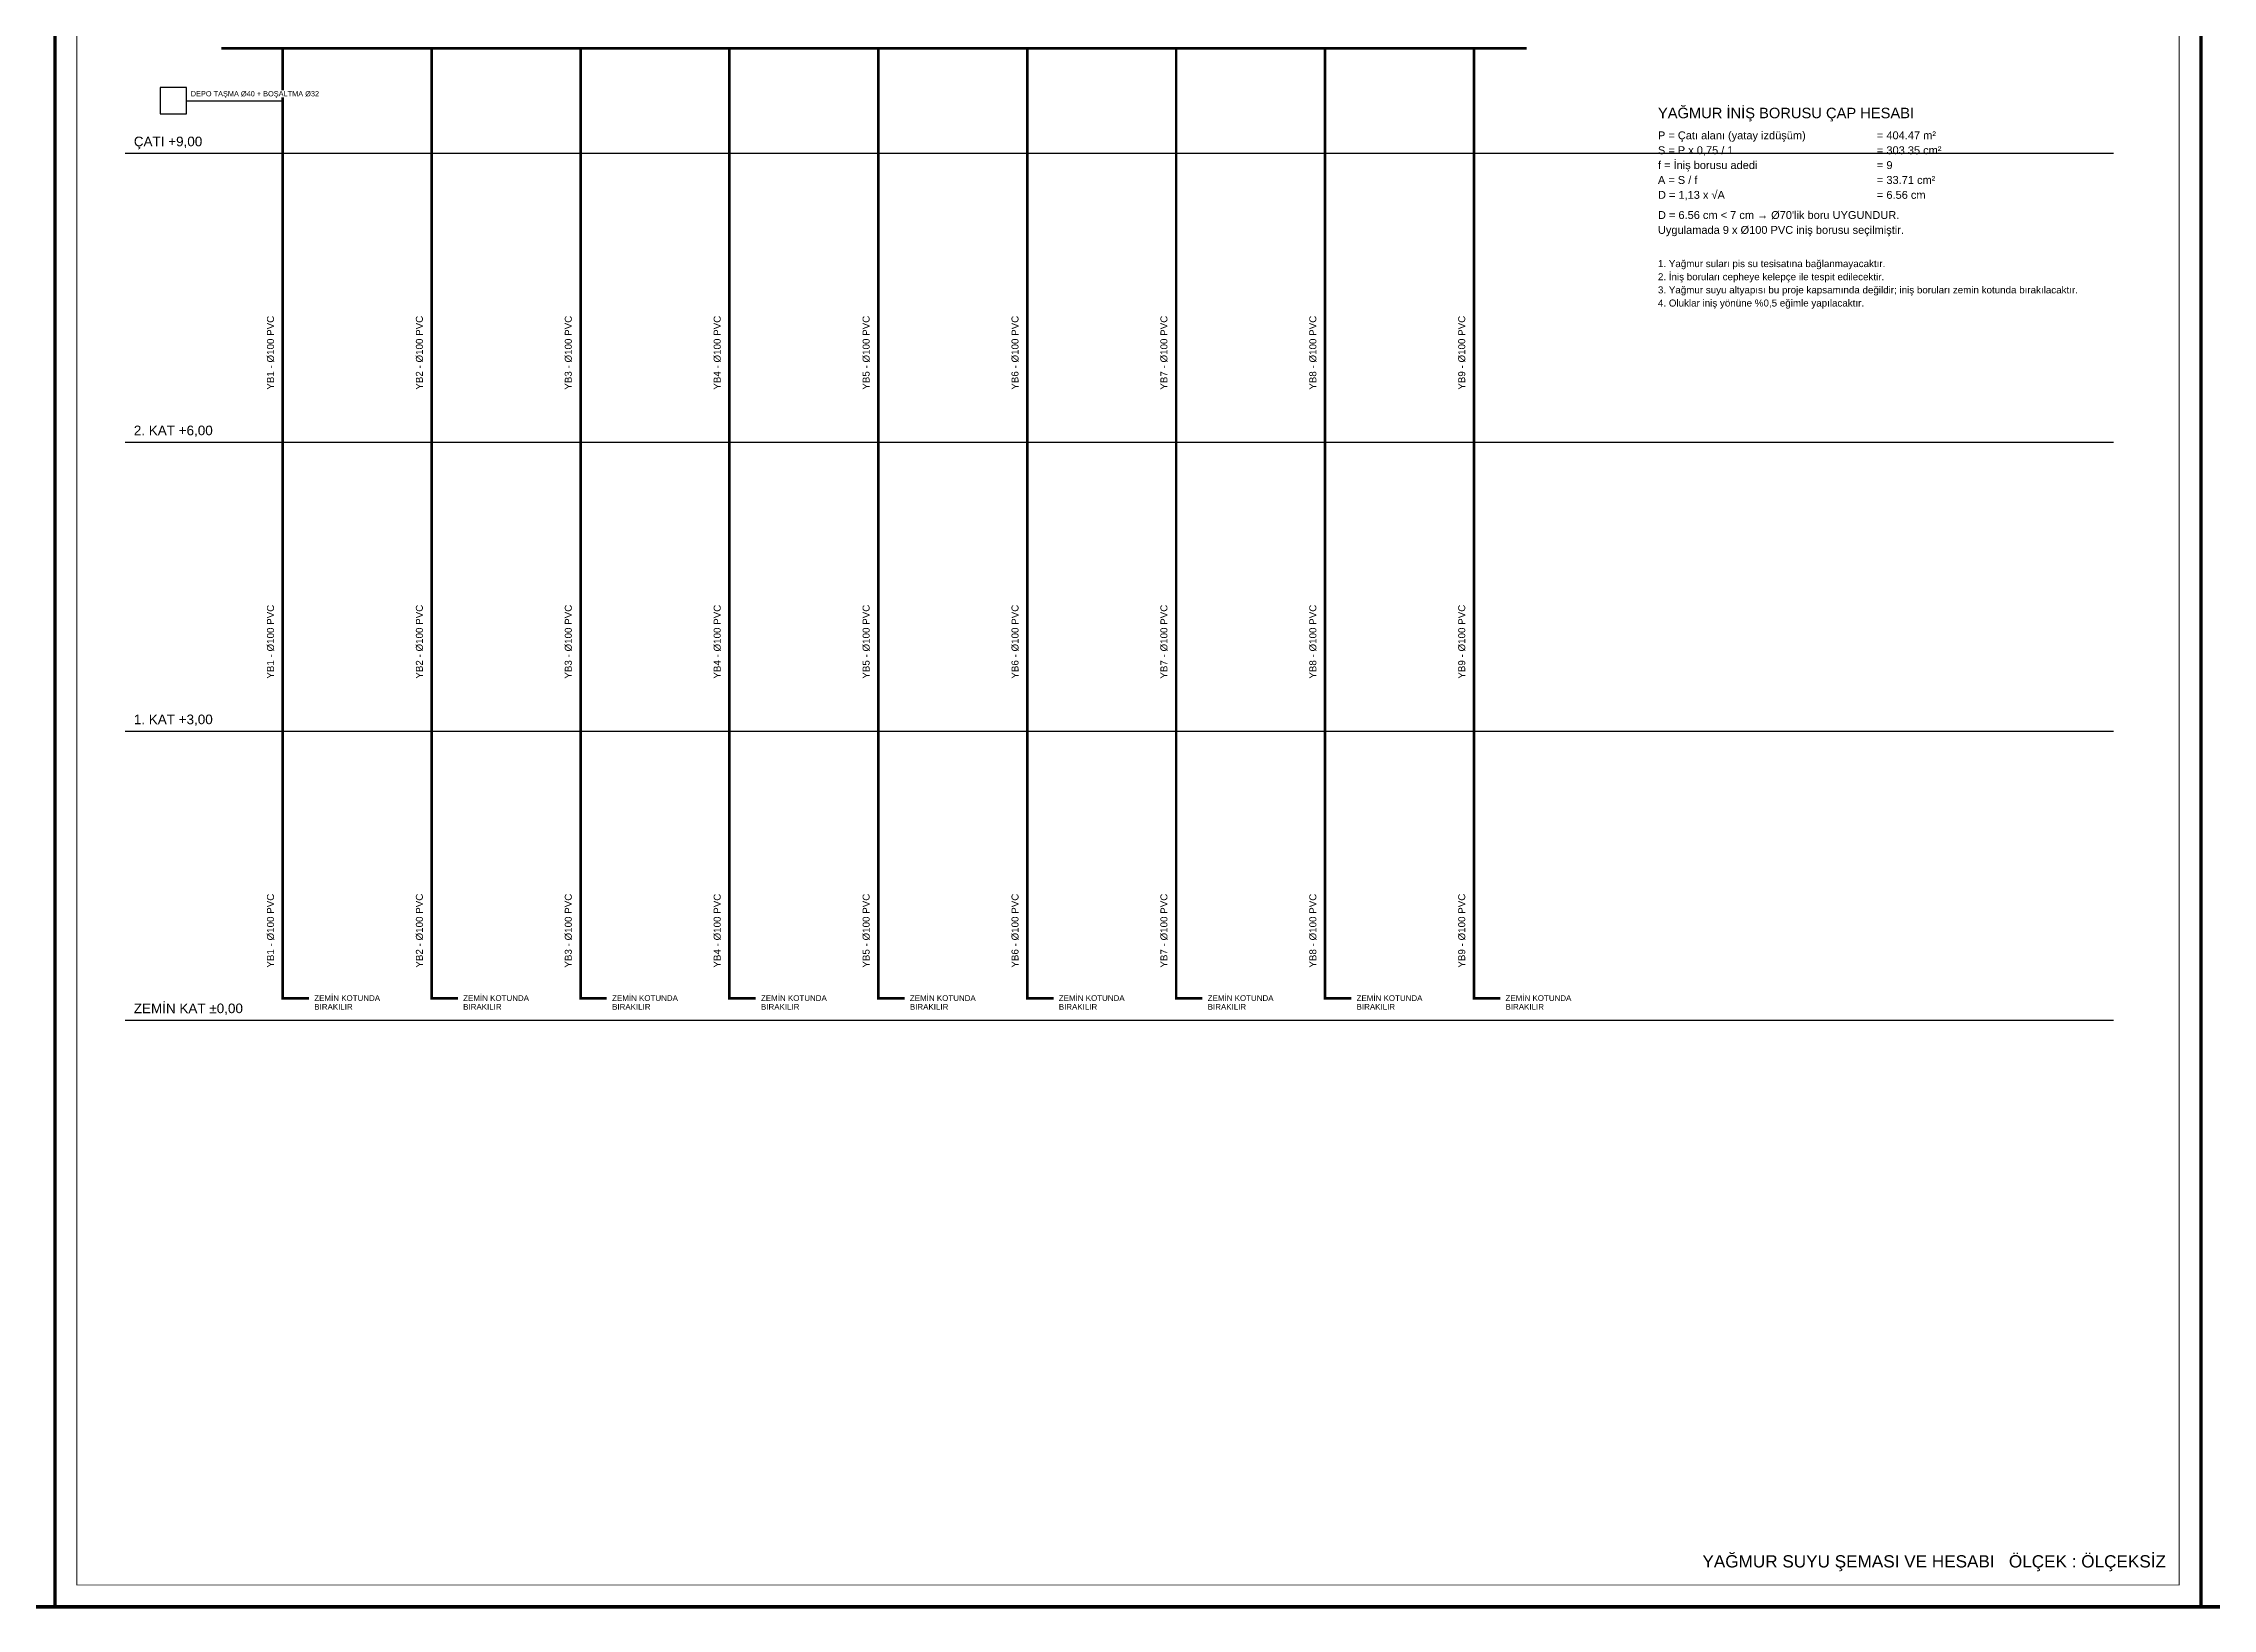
# Model space of a CAD drawing. Header units: centimetres. Extents: x -3962 to 30527, y -2 to 2802.
# Drawn here: x 23997 to 26473, y -2 to 1786 of the extents above; entities that cross this region are included whole.
import ezdxf
from ezdxf.enums import TextEntityAlignment as Align

# ---------------------------------------------------------------- set-up
doc = ezdxf.new("R2010")
doc.units = ezdxf.units.CM
doc.linetypes.add('YAGMUR HATTI', pattern=[36, 30, -6])
for name, color, linetype in [('ROTAS-HESAP', 1, 'CONTINUOUS'), ('ROTAS-PAFTA', 7, 'CONTINUOUS'), ('ROTAS-RAST-TEM-SU-DEPOSU', 11, 'CONTINUOUS'), ('ROTAS-SEMA', 8, 'CONTINUOUS'), ('ROTAS-SOGUKSU-BORU', 5, 'CONTINUOUS'), ('ROTAS-TEMIZSU-CAP', 101, 'CONTINUOUS'), ('ROTAS-YAGMUR-BORUSU', 3, 'YAGMUR HATTI'), ('ROTAS-YAGMUR-BORUSU-CAP', 3, 'CONTINUOUS'), ('ROTAS-YAZI', 7, 'CONTINUOUS')]:
    doc.layers.add(name, color=color, linetype=linetype)
doc.styles.add('ROTAS', font='arial.ttf')

msp = doc.modelspace()

# ---------------------------------------------------------------- linework, layer by layer
at = {"layer": 'ROTAS-PAFTA'}
for points, const_width in [([(15040, 0), (24010, 0), (24010, 2800), (15040, 2800)], 4), ([(24010, 0), (26460, 0), (26460, 2800), (24010, 2800)], 4), ([(26460, 0), (28658.6, 0), (28658.6, 2800), (26460, 2800)], 4), ([(24035, 25), (26435, 25), (26435, 2775), (24035, 2775)], 1)]:
    msp.add_lwpolyline(points, close=True, dxfattribs=dict(at, const_width=const_width))
at = {"layer": 'ROTAS-RAST-TEM-SU-DEPOSU'}
msp.add_lwpolyline([(24130, 1705), (24160, 1705), (24160, 1735), (24130, 1735)], close=True, dxfattribs=at)
at = {"layer": 'ROTAS-SEMA'}
for points in [[(24090, 1660), (26360, 1660)], [(24090, 1330), (26360, 1330)], [(24090, 1000), (26360, 1000)], [(24090, 670), (26360, 670)]]:
    msp.add_lwpolyline(points, dxfattribs=at)
at = {"layer": 'ROTAS-SOGUKSU-BORU'}
msp.add_line((24160, 1720), (24270, 1720), dxfattribs=at)
at = {"layer": 'ROTAS-YAGMUR-BORUSU', "const_width": 3}
for points in [[(24200, 1780), (25690, 1780)], [(24270, 1780), (24270, 695), (24300, 695)], [(24440, 1780), (24440, 695), (24470, 695)], [(24610, 1780), (24610, 695), (24640, 695)], [(24780, 1780), (24780, 695), (24810, 695)], [(24950, 1780), (24950, 695), (24980, 695)], [(25120, 1780), (25120, 695), (25150, 695)], [(25290, 1780), (25290, 695), (25320, 695)], [(25460, 1780), (25460, 695), (25490, 695)], [(25630, 1780), (25630, 695), (25660, 695)]]:
    msp.add_lwpolyline(points, dxfattribs=at)

# ---------------------------------------------------------------- texts
at = {"layer": 'ROTAS-HESAP', "style": 'ROTAS'}
for s, height, p in [('YAĞMUR İNİŞ BORUSU ÇAP HESABI', 12, (25840, 1700)), ('P = Çatı alanı (yatay izdüşüm)', 9, (25840, 1676)), ('= 404.47 m²', 9, (26090, 1676)), ('S = P x 0,75 / 1', 9, (25840, 1659)), ('= 303.35 cm²', 9, (26090, 1659)), ('f = İniş borusu adedi', 9, (25840, 1642)), ('= 9', 9, (26090, 1642)), ('A = S / f', 9, (25840, 1625)), ('D = 1,13 x √A', 9, (25840, 1608)), ('= 33.71 cm²', 9, (26090, 1625)), ('= 6.56 cm', 9, (26090, 1608)), ("D = 6.56 cm < 7 cm → Ø70'lik boru UYGUNDUR.", 9, (25840, 1585)), ('Uygulamada 9 x Ø100 PVC iniş borusu seçilmiştir.', 9, (25840, 1568))]:
    msp.add_text(s, height=height, dxfattribs=at).set_placement(p)
at = {"layer": 'ROTAS-PAFTA', "style": 'ROTAS'}
msp.add_text('YAĞMUR SUYU ŞEMASI VE HESABI   ÖLÇEK : ÖLÇEKSİZ', height=14, dxfattribs=at).set_placement((26420, 45), align=Align.RIGHT)
at = {"layer": 'ROTAS-YAGMUR-BORUSU-CAP', "style": 'ROTAS'}
for s, p in [('YB1 - Ø100 PVC', (24260, 1390)), ('YB2 - Ø100 PVC', (24430, 1390)), ('YB3 - Ø100 PVC', (24600, 1390)), ('YB4 - Ø100 PVC', (24770, 1390)), ('YB5 - Ø100 PVC', (24940, 1390)), ('YB6 - Ø100 PVC', (25110, 1390)), ('YB7 - Ø100 PVC', (25280, 1390)), ('YB8 - Ø100 PVC', (25450, 1390)), ('YB9 - Ø100 PVC', (25620, 1390)), ('YB1 - Ø100 PVC', (24260, 1060)), ('YB2 - Ø100 PVC', (24430, 1060)), ('YB3 - Ø100 PVC', (24600, 1060)), ('YB4 - Ø100 PVC', (24770, 1060)), ('YB5 - Ø100 PVC', (24940, 1060)), ('YB6 - Ø100 PVC', (25110, 1060)), ('YB7 - Ø100 PVC', (25280, 1060)), ('YB8 - Ø100 PVC', (25450, 1060)), ('YB9 - Ø100 PVC', (25620, 1060)), ('YB1 - Ø100 PVC', (24260, 730)), ('YB2 - Ø100 PVC', (24430, 730)), ('YB3 - Ø100 PVC', (24600, 730)), ('YB4 - Ø100 PVC', (24770, 730)), ('YB5 - Ø100 PVC', (24940, 730)), ('YB6 - Ø100 PVC', (25110, 730)), ('YB7 - Ø100 PVC', (25280, 730)), ('YB8 - Ø100 PVC', (25450, 730)), ('YB9 - Ø100 PVC', (25620, 730))]:
    msp.add_text(s, height=8, rotation=90, dxfattribs=at).set_placement(p)
for s, p in [('ZEMİN KOTUNDA', (24306, 692)), ('ZEMİN KOTUNDA', (24476, 692)), ('ZEMİN KOTUNDA', (24646, 692)), ('ZEMİN KOTUNDA', (24816, 692)), ('ZEMİN KOTUNDA', (24986, 692)), ('ZEMİN KOTUNDA', (25156, 692)), ('ZEMİN KOTUNDA', (25326, 692)), ('ZEMİN KOTUNDA', (25496, 692)), ('ZEMİN KOTUNDA', (25666, 692)), ('BIRAKILIR', (24306, 682)), ('BIRAKILIR', (24476, 682)), ('BIRAKILIR', (24646, 682)), ('BIRAKILIR', (24816, 682)), ('BIRAKILIR', (24986, 682)), ('BIRAKILIR', (25156, 682)), ('BIRAKILIR', (25326, 682)), ('BIRAKILIR', (25496, 682)), ('BIRAKILIR', (25666, 682))]:
    msp.add_text(s, height=6.5, dxfattribs=at).set_placement(p)
at = {"layer": 'ROTAS-YAZI', "style": 'ROTAS'}
for s, height, p in [('ÇATI +9,00', 11, (24100, 1668)), ('1. Yağmur suları pis su tesisatına bağlanmayacaktır.', 8, (25840, 1530)), ('2. İniş boruları cepheye kelepçe ile tespit edilecektir.', 8, (25840, 1515)), ('4. Oluklar iniş yönüne %0,5 eğimle yapılacaktır.', 8, (25840, 1485)), ('3. Yağmur suyu altyapısı bu proje kapsamında değildir; iniş boruları zemin kotunda bırakılacaktır.', 8, (25840, 1500)), ('2. KAT +6,00', 11, (24100, 1338)), ('1. KAT +3,00', 11, (24100, 1008)), ('ZEMİN KAT ±0,00', 11, (24100, 678))]:
    msp.add_text(s, height=height, dxfattribs=at).set_placement(p)

# ---------------------------------------------------------------- next in the draw order: wipeouts: each hides what was drawn before it
msp.add_wipeout([(24273.9, 1724), (24164, 1724), (24164, 1732), (24273.9, 1732)])

# ---------------------------------------------------------------- next in the draw order: texts
at = {"layer": 'ROTAS-TEMIZSU-CAP', "style": 'ROTAS'}
msp.add_text('DEPO TAŞMA Ø40 + BOŞALTMA Ø32', height=6, dxfattribs=at).set_placement((24165, 1725))

doc.saveas('drawing.dxf')
